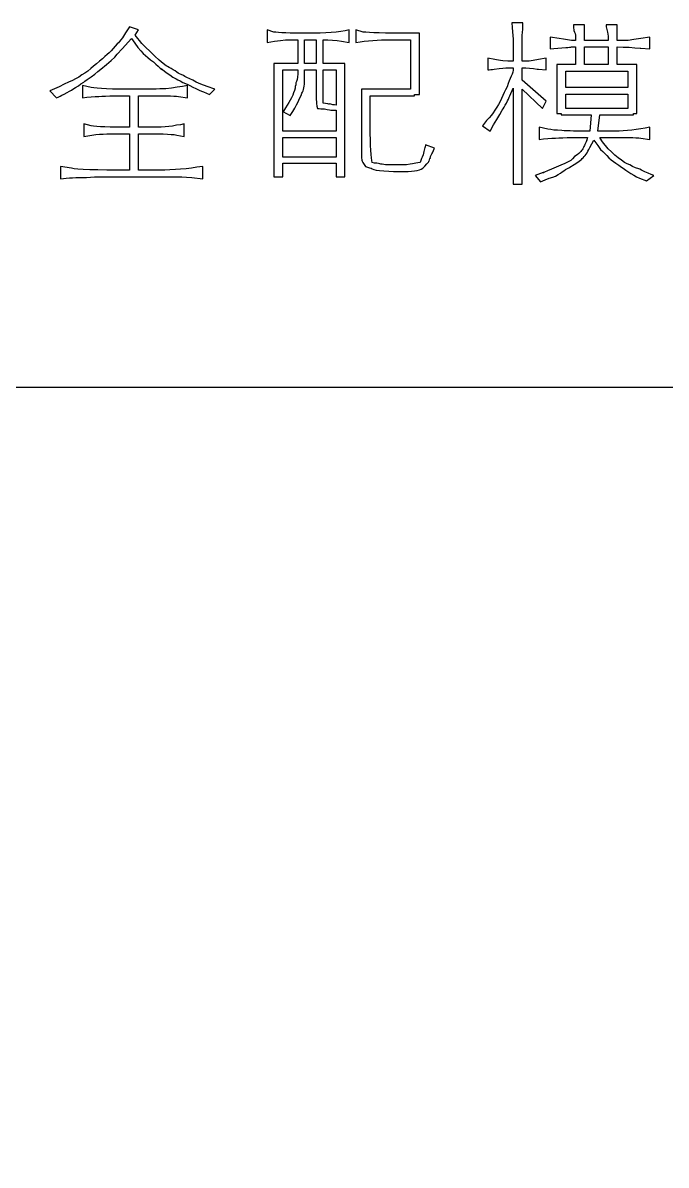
# Model space of a CAD drawing. Header units: inches. Extents: x -9450 to 207408, y -100115 to 6682.
# Drawn here: x 8375 to 8670, y 4728 to 5253 of the extents above; entities that cross this region are included whole.
import ezdxf

# ---------------------------------------------------------------- set-up
doc = ezdxf.new("R2010")
doc.units = ezdxf.units.IN
doc.header["$MEASUREMENT"] = 0
doc.layers.add('E. 图框', color=4, linetype='Continuous')
doc.layers.add('E.01 布局 文字', color=71, linetype='Continuous')

# ---------------------------------------------------------------- blocks, each defined once
blk = doc.blocks.new('eet')
at = {"layer": 'E. 图框', "lineweight": 30}
blk.add_lwpolyline([(7687.76, 5085.5), (9204.61, 5085.5), (9204.61, 1882.01), (7687.76, 1882.01)], close=True, dxfattribs=at)
at = {"layer": 'E.01 布局 文字'}
for p, q in [((8599.14, 5252.89), (8599.3, 5250.74)), ((8604.15, 5252.89), (8599.14, 5252.89)), ((8604.15, 5251.06), (8604.15, 5252.89)), ((8421.74, 5248.27), (8420.23, 5245.97)), ((8423.57, 5251.06), (8421.74, 5248.27)), ((8427.62, 5249.63), (8423.57, 5251.06)), ((8426.03, 5247.16), (8427.62, 5249.63)), ((8486.7, 5249.63), (8486.7, 5243.9)), ((8489.88, 5248.67), (8486.7, 5249.63)), ((8490.76, 5248.59), (8489.88, 5248.67)), ((8492.03, 5248.43), (8490.76, 5248.59)), ((8493.46, 5248.35), (8492.03, 5248.43)), ((8495.29, 5248.27), (8493.46, 5248.35)), ((8497.36, 5248.19), (8495.29, 5248.27)), ((8499.67, 5248.12), (8497.36, 5248.19)), ((8502.29, 5248.12), (8499.67, 5248.12)), ((8505.23, 5248.12), (8502.29, 5248.12)), ((8508.17, 5248.12), (8505.23, 5248.12)), ((8511.04, 5248.19), (8508.17, 5248.12)), ((8513.66, 5248.27), (8511.04, 5248.19)), ((8516.13, 5248.43), (8513.66, 5248.27)), ((8518.43, 5248.67), (8516.13, 5248.43)), ((8520.58, 5248.91), (8518.43, 5248.67)), ((8522.57, 5249.23), (8520.58, 5248.91)), ((8524.4, 5249.63), (8522.57, 5249.23)), ((8524.4, 5243.9), (8524.4, 5249.63)), ((8527.5, 5249.63), (8527.5, 5243.9)), ((8530.92, 5248.67), (8527.5, 5249.63)), ((8532.11, 5248.59), (8530.92, 5248.67)), ((8533.7, 5248.43), (8532.11, 5248.59)), ((8535.77, 5248.35), (8533.7, 5248.43)), ((8538.23, 5248.27), (8535.77, 5248.35)), ((8541.17, 5248.19), (8538.23, 5248.27)), ((8544.51, 5248.12), (8541.17, 5248.19)), ((8548.33, 5248.12), (8544.51, 5248.12)), ((8552.63, 5248.12), (8548.33, 5248.12)), ((8555.09, 5248.12), (8552.63, 5248.12)), ((8556.68, 5248.12), (8555.09, 5248.12)), ((8556.68, 5219.97), (8556.68, 5248.12)), ((8599.3, 5250.74), (8599.46, 5248.75)), ((8599.46, 5248.75), (8599.62, 5247)), ((8603.91, 5247.48), (8603.99, 5248.19)), ((8603.91, 5246.92), (8603.91, 5247.48)), ((8603.99, 5248.19), (8604.07, 5248.83)), ((8604.07, 5248.83), (8604.15, 5249.63)), ((8604.15, 5250.58), (8604.15, 5251.06)), ((8604.15, 5249.63), (8604.15, 5250.58)), ((8627.45, 5252.01), (8627.45, 5251.14)), ((8632.46, 5252.01), (8627.45, 5252.01)), ((8627.45, 5251.14), (8627.53, 5250.42)), ((8627.53, 5250.42), (8627.61, 5249.79)), ((8627.61, 5249.79), (8627.69, 5249.31)), ((8627.69, 5249.31), (8628.01, 5248.67)), ((8628.01, 5248.67), (8628.17, 5247.96)), ((8628.17, 5247.96), (8628.33, 5247.16)), ((8632.46, 5249.86), (8632.46, 5252.01)), ((8632.46, 5248.99), (8632.46, 5249.86)), ((8632.46, 5247.88), (8632.46, 5248.99)), ((8632.46, 5246.45), (8632.46, 5247.88)), ((8647.49, 5252.01), (8642.48, 5252.01)), ((8642.48, 5252.01), (8642.56, 5250.98)), ((8642.56, 5250.98), (8642.8, 5249.86)), ((8642.8, 5249.86), (8643.04, 5248.67)), ((8643.04, 5248.67), (8643.28, 5247.64)), ((8643.28, 5247.64), (8643.36, 5246.84)), ((8647.49, 5251.69), (8647.49, 5252.01)), ((8647.49, 5250.98), (8647.49, 5251.69)), ((8647.49, 5249.63), (8647.49, 5250.98)), ((8647.49, 5248.91), (8647.49, 5249.63)), ((8647.49, 5247.96), (8647.49, 5248.91)), ((8647.49, 5246.52), (8647.49, 5247.96)), ((8417.84, 5243.26), (8416.97, 5242.15)), ((8418.4, 5243.74), (8417.84, 5243.26)), ((8418.95, 5244.38), (8418.4, 5243.74)), ((8419.59, 5245.09), (8418.95, 5244.38)), ((8420.23, 5245.97), (8419.59, 5245.09)), ((8420.07, 5240.88), (8424.44, 5245.73)), ((8424.44, 5245.73), (8425.95, 5243.5)), ((8425.95, 5243.5), (8427.38, 5241.59)), ((8427.3, 5245.73), (8426.03, 5247.16)), ((8428.02, 5244.78), (8427.3, 5245.73)), ((8429.21, 5243.42), (8428.02, 5244.78)), ((8430.8, 5241.75), (8429.21, 5243.42)), ((8486.7, 5243.9), (8490.04, 5244.46)), ((8490.04, 5244.46), (8492.91, 5244.78)), ((8492.91, 5244.78), (8495.21, 5245.01)), ((8495.21, 5245.01), (8497.04, 5245.09)), ((8497.04, 5245.09), (8500.86, 5245.09)), ((8500.86, 5245.09), (8500.86, 5234.28)), ((8503.96, 5234.28), (8503.96, 5245.09)), ((8503.96, 5245.09), (8509.29, 5245.09)), ((8509.29, 5245.09), (8509.29, 5234.28)), ((8512.47, 5234.28), (8512.47, 5245.09)), ((8512.47, 5245.09), (8514.62, 5245.09)), ((8514.62, 5245.09), (8516.76, 5244.93)), ((8516.76, 5244.93), (8518.83, 5244.78)), ((8518.83, 5244.78), (8520.9, 5244.46)), ((8520.9, 5244.46), (8524.4, 5243.9)), ((8527.5, 5243.9), (8529.41, 5244.14)), ((8529.41, 5244.14), (8531.31, 5244.46)), ((8531.31, 5244.46), (8533.3, 5244.62)), ((8533.3, 5244.62), (8535.29, 5244.78)), ((8535.29, 5244.78), (8537.28, 5244.93)), ((8537.28, 5244.93), (8539.35, 5245.01)), ((8539.35, 5245.01), (8541.41, 5245.09)), ((8541.41, 5245.09), (8543.48, 5245.09)), ((8543.48, 5245.09), (8552.63, 5245.09)), ((8552.63, 5245.09), (8552.63, 5222.35)), ((8599.62, 5247), (8599.78, 5245.41)), ((8599.78, 5245.41), (8599.78, 5244.14)), ((8599.78, 5244.14), (8599.78, 5242.79)), ((8599.78, 5242.79), (8599.78, 5241.28)), ((8603.91, 5245.57), (8603.91, 5246.92)), ((8603.91, 5243.19), (8603.91, 5245.57)), ((8603.91, 5239.77), (8603.91, 5243.19)), ((8620.85, 5245.73), (8616.72, 5246.29)), ((8616.72, 5246.29), (8616.72, 5240.88)), ((8622.84, 5245.33), (8620.85, 5245.73)), ((8624.75, 5245.01), (8622.84, 5245.33)), ((8626.58, 5244.85), (8624.75, 5245.01)), ((8628.33, 5244.78), (8626.58, 5244.85)), ((8628.33, 5247.16), (8628.33, 5246.29)), ((8628.33, 5246.29), (8628.33, 5244.78)), ((8632.46, 5244.78), (8632.46, 5246.45)), ((8643.44, 5244.78), (8632.46, 5244.78)), ((8643.36, 5246.84), (8643.44, 5246.29)), ((8643.44, 5246.29), (8643.44, 5244.78)), ((8647.49, 5244.78), (8647.49, 5246.52)), ((8650.91, 5244.78), (8647.49, 5244.78)), ((8652.58, 5244.85), (8650.91, 5244.78)), ((8655.13, 5245.17), (8652.58, 5244.85)), ((8658.39, 5245.65), (8655.13, 5245.17)), ((8662.52, 5246.29), (8658.39, 5245.65)), ((8662.52, 5240.88), (8662.52, 5246.29)), ((8412.19, 5237.38), (8411.08, 5236.35)), ((8413.23, 5238.33), (8412.19, 5237.38)), ((8414.1, 5239.13), (8413.23, 5238.33)), ((8415.06, 5240), (8414.1, 5239.13)), ((8416.01, 5241.04), (8415.06, 5240)), ((8415.06, 5235.55), (8416.73, 5237.14)), ((8416.97, 5242.15), (8416.01, 5241.04)), ((8416.73, 5237.14), (8417.84, 5238.49)), ((8417.84, 5238.49), (8420.07, 5240.88)), ((8427.38, 5241.59), (8428.66, 5240)), ((8428.66, 5240), (8429.77, 5238.81)), ((8429.77, 5238.81), (8430.8, 5237.86)), ((8432.95, 5239.69), (8430.8, 5241.75)), ((8430.8, 5237.86), (8431.92, 5236.9)), ((8435.18, 5237.62), (8432.95, 5239.69)), ((8437.16, 5235.79), (8435.18, 5237.62)), ((8599.78, 5241.28), (8599.78, 5239.69)), ((8599.78, 5239.69), (8599.78, 5235.23)), ((8603.91, 5235.23), (8603.91, 5239.77)), ((8616.72, 5240.88), (8618.47, 5241.04)), ((8618.47, 5241.04), (8620.3, 5241.2)), ((8620.3, 5241.2), (8622.12, 5241.36)), ((8622.12, 5241.36), (8623.95, 5241.52)), ((8623.95, 5241.52), (8624.91, 5241.59)), ((8624.91, 5241.59), (8625.7, 5241.75)), ((8625.7, 5241.75), (8626.18, 5241.75)), ((8626.18, 5241.75), (8626.5, 5241.83)), ((8626.5, 5241.83), (8628.33, 5241.83)), ((8628.33, 5241.83), (8628.33, 5233.72)), ((8632.46, 5233.72), (8632.46, 5241.83)), ((8632.46, 5241.83), (8643.44, 5241.83)), ((8643.44, 5241.83), (8643.44, 5233.72)), ((8647.49, 5233.72), (8647.49, 5241.83)), ((8647.49, 5241.83), (8650.27, 5241.75)), ((8650.27, 5241.75), (8652.98, 5241.67)), ((8652.98, 5241.67), (8655.6, 5241.44)), ((8655.6, 5241.44), (8658.15, 5241.2)), ((8658.15, 5241.2), (8658.39, 5241.2)), ((8658.39, 5241.2), (8658.46, 5241.2)), ((8658.46, 5241.2), (8662.52, 5240.88)), ((8405.67, 5231.89), (8404.4, 5230.7)), ((8406.95, 5233.01), (8405.67, 5231.89)), ((8408.3, 5234.12), (8406.95, 5233.01)), ((8409.73, 5235.23), (8408.3, 5234.12)), ((8411.08, 5236.35), (8409.73, 5235.23)), ((8410.37, 5231.58), (8412.91, 5233.72)), ((8412.91, 5233.72), (8415.06, 5235.55)), ((8431.92, 5236.9), (8433.19, 5235.95)), ((8433.19, 5235.95), (8434.54, 5234.92)), ((8434.54, 5234.92), (8435.57, 5233.88)), ((8435.57, 5233.88), (8436.61, 5232.93)), ((8436.61, 5232.93), (8437.64, 5232.13)), ((8438.91, 5234.28), (8437.16, 5235.79)), ((8437.64, 5232.13), (8438.6, 5231.34)), ((8437.96, 5231.81), (8437.88, 5231.89)), ((8437.88, 5231.89), (8438.44, 5231.58)), ((8438.6, 5231.34), (8437.96, 5231.81)), ((8440.42, 5233.09), (8438.91, 5234.28)), ((8440.98, 5232.77), (8440.42, 5233.09)), ((8441.7, 5232.37), (8440.98, 5232.77)), ((8442.57, 5231.89), (8441.7, 5232.37)), ((8443.6, 5231.34), (8442.57, 5231.89)), ((8491.71, 5234.28), (8489.88, 5234.28)), ((8489.88, 5234.28), (8489.88, 5182.19)), ((8493.94, 5234.28), (8491.71, 5234.28)), ((8500.86, 5234.28), (8493.94, 5234.28)), ((8509.29, 5234.28), (8503.96, 5234.28)), ((8518.43, 5234.28), (8512.47, 5234.28)), ((8520.9, 5234.28), (8518.43, 5234.28)), ((8522.49, 5234.28), (8520.9, 5234.28)), ((8522.49, 5182.19), (8522.49, 5234.28)), ((8591.35, 5236.11), (8588.17, 5236.66)), ((8588.17, 5236.66), (8588.17, 5231.34)), ((8591.03, 5231.58), (8593.26, 5231.89)), ((8592.15, 5235.87), (8591.35, 5236.11)), ((8593.02, 5235.71), (8592.15, 5235.87)), ((8593.98, 5235.55), (8593.02, 5235.71)), ((8593.26, 5231.89), (8595.09, 5232.05)), ((8595.01, 5235.47), (8593.98, 5235.55)), ((8597.24, 5235.23), (8595.01, 5235.47)), ((8595.09, 5232.05), (8596.44, 5232.21)), ((8596.44, 5232.21), (8597.31, 5232.21)), ((8599.78, 5235.23), (8597.24, 5235.23)), ((8597.31, 5232.21), (8599.78, 5232.21)), ((8599.78, 5232.21), (8599.78, 5231.18)), ((8606.06, 5235.23), (8603.91, 5235.23)), ((8603.91, 5226.49), (8603.91, 5232.21)), ((8603.91, 5232.21), (8605.58, 5232.21)), ((8605.58, 5232.21), (8607.33, 5232.05)), ((8607.1, 5235.31), (8606.06, 5235.23)), ((8608.92, 5235.55), (8607.1, 5235.31)), ((8607.33, 5232.05), (8609.08, 5231.89)), ((8611.47, 5236.03), (8608.92, 5235.55)), ((8609.08, 5231.89), (8610.75, 5231.58)), ((8614.89, 5236.66), (8611.47, 5236.03)), ((8614.89, 5231.34), (8614.89, 5236.66)), ((8621.81, 5233.72), (8619.9, 5233.72)), ((8619.9, 5233.72), (8619.9, 5211.22)), ((8623.95, 5233.72), (8621.81, 5233.72)), ((8628.33, 5233.72), (8623.95, 5233.72)), ((8643.44, 5233.72), (8632.46, 5233.72)), ((8652.5, 5233.72), (8647.49, 5233.72)), ((8654.41, 5233.72), (8652.5, 5233.72)), ((8656.56, 5233.72), (8654.41, 5233.72)), ((8656.56, 5211.22), (8656.56, 5233.72)), ((8398.76, 5227.12), (8397.25, 5226.41)), ((8400.19, 5228), (8398.76, 5227.12)), ((8401.54, 5228.95), (8400.19, 5228)), ((8402.97, 5229.83), (8401.54, 5228.95)), ((8404.4, 5230.7), (8402.97, 5229.83)), ((8403.05, 5226.09), (8404.08, 5226.8)), ((8404.08, 5226.8), (8405.91, 5228.16)), ((8405.91, 5228.16), (8407.5, 5229.35)), ((8407.5, 5229.35), (8409.01, 5230.54)), ((8409.01, 5230.54), (8410.37, 5231.58)), ((8438.44, 5231.58), (8439.55, 5230.7)), ((8439.55, 5230.7), (8440.82, 5229.83)), ((8440.82, 5229.83), (8442.09, 5228.95)), ((8442.09, 5228.95), (8443.45, 5228)), ((8443.45, 5228), (8444.88, 5227.12)), ((8444.48, 5230.78), (8443.6, 5231.34)), ((8445.27, 5230.22), (8444.48, 5230.78)), ((8444.88, 5227.12), (8445.67, 5226.72)), ((8445.91, 5229.83), (8445.27, 5230.22)), ((8445.67, 5226.72), (8446.71, 5226.25)), ((8446.47, 5229.51), (8445.91, 5229.83)), ((8447.18, 5229.11), (8446.47, 5229.51)), ((8448.3, 5228.63), (8447.18, 5229.11)), ((8448.93, 5228.24), (8448.3, 5228.63)), ((8449.89, 5227.76), (8448.93, 5228.24)), ((8451.16, 5227.2), (8449.89, 5227.76)), ((8452.67, 5226.49), (8451.16, 5227.2)), ((8453.31, 5226.09), (8452.67, 5226.49)), ((8493.94, 5211.85), (8493.94, 5231.34)), ((8493.94, 5231.34), (8500.86, 5231.34)), ((8500.46, 5226.8), (8500.22, 5225.93)), ((8500.7, 5228), (8500.46, 5226.8)), ((8500.78, 5229.51), (8500.7, 5228)), ((8500.86, 5231.34), (8500.78, 5229.51)), ((8503.96, 5226.8), (8503.96, 5231.34)), ((8503.96, 5231.34), (8509.29, 5231.34)), ((8503.96, 5225.77), (8503.96, 5226.8)), ((8509.29, 5231.34), (8509.29, 5228.55)), ((8509.29, 5228.55), (8509.29, 5226.09)), ((8512.47, 5224.42), (8512.47, 5231.34)), ((8512.47, 5231.34), (8518.43, 5231.34)), ((8518.43, 5231.34), (8518.43, 5215.11)), ((8588.17, 5231.34), (8588.81, 5231.34)), ((8588.81, 5231.34), (8589.52, 5231.42)), ((8589.52, 5231.42), (8590.24, 5231.5)), ((8590.24, 5231.5), (8591.03, 5231.58)), ((8598.43, 5227.36), (8597.95, 5226.25)), ((8598.83, 5228.32), (8598.43, 5227.36)), ((8599.3, 5229.27), (8598.83, 5228.32)), ((8599.54, 5230.22), (8599.3, 5229.27)), ((8599.78, 5231.18), (8599.54, 5230.22)), ((8614.89, 5216.94), (8603.91, 5226.49)), ((8610.75, 5231.58), (8611.07, 5231.58)), ((8611.07, 5231.58), (8611.39, 5231.58)), ((8611.39, 5231.58), (8614.89, 5231.34)), ((8623.95, 5223.23), (8623.95, 5230.7)), ((8623.95, 5230.7), (8652.5, 5230.7)), ((8652.5, 5230.7), (8652.5, 5223.23)), ((8391.2, 5223.54), (8386.83, 5221.71)), ((8386.83, 5221.71), (8389.93, 5218.45)), ((8393.43, 5224.66), (8391.2, 5223.54)), ((8395.42, 5225.61), (8393.43, 5224.66)), ((8394.86, 5220.92), (8395.97, 5221.48)), ((8397.25, 5226.41), (8395.42, 5225.61)), ((8395.97, 5221.48), (8396.85, 5221.95)), ((8396.85, 5221.95), (8397.48, 5222.35)), ((8397.48, 5222.35), (8398.76, 5223.23)), ((8398.76, 5223.23), (8400.03, 5224.02)), ((8400.03, 5224.02), (8401.22, 5224.82)), ((8401.22, 5224.82), (8402.49, 5225.61)), ((8401.86, 5224.1), (8401.86, 5218.45)), ((8405.91, 5223.23), (8401.86, 5224.1)), ((8402.49, 5225.61), (8403.05, 5226.09)), ((8407.19, 5222.99), (8405.91, 5223.23)), ((8408.7, 5222.83), (8407.19, 5222.99)), ((8410.68, 5222.67), (8408.7, 5222.83)), ((8412.99, 5222.51), (8410.68, 5222.67)), ((8415.69, 5222.43), (8412.99, 5222.51)), ((8418.79, 5222.35), (8415.69, 5222.43)), ((8422.21, 5222.35), (8418.79, 5222.35)), ((8426.03, 5222.35), (8422.21, 5222.35)), ((8428.26, 5222.35), (8426.03, 5222.35)), ((8430.33, 5222.35), (8428.26, 5222.35)), ((8432.31, 5222.35), (8430.33, 5222.35)), ((8434.14, 5222.43), (8432.31, 5222.35)), ((8435.81, 5222.43), (8434.14, 5222.43)), ((8437.4, 5222.51), (8435.81, 5222.43)), ((8438.83, 5222.59), (8437.4, 5222.51)), ((8440.19, 5222.59), (8438.83, 5222.59)), ((8442.81, 5222.91), (8440.19, 5222.59)), ((8445.35, 5223.31), (8442.81, 5222.91)), ((8447.82, 5223.7), (8445.35, 5223.31)), ((8446.71, 5226.25), (8448.06, 5225.53)), ((8450.2, 5224.1), (8447.82, 5223.7)), ((8448.06, 5225.53), (8449.25, 5224.98)), ((8449.25, 5224.98), (8450.28, 5224.5)), ((8450.2, 5218.45), (8450.2, 5224.1)), ((8450.28, 5224.5), (8451.16, 5224.1)), ((8451.16, 5224.1), (8452.67, 5223.31)), ((8452.67, 5223.31), (8453.94, 5222.67)), ((8454.18, 5225.69), (8453.31, 5226.09)), ((8453.94, 5222.67), (8454.9, 5222.27)), ((8455.13, 5225.21), (8454.18, 5225.69)), ((8454.9, 5222.27), (8455.53, 5222.03)), ((8456.33, 5224.74), (8455.13, 5225.21)), ((8455.53, 5222.03), (8456.65, 5221.48)), ((8459.19, 5223.62), (8456.33, 5224.74)), ((8456.65, 5221.48), (8457.44, 5221.16)), ((8462.77, 5222.35), (8459.19, 5223.62)), ((8460.22, 5219.97), (8462.77, 5222.35)), ((8499.27, 5221.87), (8498.87, 5220.76)), ((8499.59, 5222.91), (8499.27, 5221.87)), ((8499.67, 5223.62), (8499.59, 5222.91)), ((8499.9, 5224.42), (8499.67, 5223.62)), ((8499.98, 5225.37), (8499.9, 5224.98)), ((8499.9, 5224.98), (8499.9, 5224.42)), ((8500.06, 5225.69), (8499.98, 5225.37)), ((8500.22, 5225.93), (8500.06, 5225.69)), ((8503.01, 5221), (8503.24, 5221.64)), ((8503.24, 5221.64), (8503.48, 5222.27)), ((8503.48, 5222.27), (8503.64, 5222.99)), ((8503.64, 5222.99), (8503.8, 5223.86)), ((8503.8, 5223.86), (8503.88, 5224.74)), ((8503.88, 5224.74), (8503.96, 5225.77)), ((8509.29, 5226.09), (8509.29, 5223.94)), ((8509.29, 5223.94), (8509.29, 5222.11)), ((8509.29, 5222.11), (8509.29, 5220.6)), ((8512.47, 5221.56), (8512.47, 5224.42)), ((8512.47, 5219.17), (8512.47, 5221.56)), ((8531.87, 5222.35), (8530.04, 5222.35)), ((8530.04, 5222.35), (8530.04, 5219.01)), ((8534.1, 5222.35), (8531.87, 5222.35)), ((8552.63, 5222.35), (8534.1, 5222.35)), ((8596.2, 5222.19), (8595.57, 5220.84)), ((8597, 5223.54), (8596.2, 5222.19)), ((8597.47, 5224.98), (8597, 5223.54)), ((8597.95, 5226.25), (8597.47, 5224.98)), ((8598.27, 5219.33), (8599.78, 5222.91)), ((8599.78, 5222.91), (8599.78, 5178.85)), ((8603.91, 5178.85), (8603.91, 5222.35)), ((8603.91, 5222.35), (8613.3, 5213.6)), ((8652.5, 5223.23), (8623.95, 5223.23)), ((8389.93, 5218.45), (8390.72, 5218.77)), ((8390.72, 5218.77), (8391.6, 5219.17)), ((8391.6, 5219.17), (8392.47, 5219.65)), ((8392.47, 5219.65), (8393.43, 5220.2)), ((8393.43, 5220.2), (8394.86, 5220.92)), ((8401.86, 5218.45), (8403.85, 5218.69)), ((8403.85, 5218.69), (8405.83, 5218.85)), ((8405.83, 5218.85), (8407.66, 5219.01)), ((8407.66, 5219.01), (8409.41, 5219.01)), ((8409.41, 5219.01), (8410.76, 5219.17)), ((8410.76, 5219.17), (8412.43, 5219.25)), ((8412.43, 5219.25), (8414.42, 5219.33)), ((8414.42, 5219.33), (8416.65, 5219.33)), ((8416.65, 5219.33), (8423.57, 5219.33)), ((8423.57, 5219.33), (8423.57, 5204.94)), ((8427.62, 5204.94), (8427.62, 5219.33)), ((8427.62, 5219.33), (8430.17, 5219.33)), ((8430.17, 5219.33), (8432.47, 5219.33)), ((8432.47, 5219.33), (8434.46, 5219.33)), ((8434.46, 5219.33), (8436.21, 5219.33)), ((8436.21, 5219.33), (8437.72, 5219.33)), ((8437.72, 5219.33), (8438.99, 5219.33)), ((8438.99, 5219.33), (8440.03, 5219.33)), ((8440.03, 5219.33), (8440.74, 5219.33)), ((8440.74, 5219.33), (8442.41, 5219.33)), ((8442.41, 5219.33), (8443.84, 5219.25)), ((8443.84, 5219.25), (8445.04, 5219.17)), ((8445.04, 5219.17), (8446.07, 5219.01)), ((8446.07, 5219.01), (8450.2, 5218.45)), ((8457.44, 5221.16), (8460.22, 5219.97)), ((8496.64, 5216.23), (8495.93, 5215.11)), ((8497.36, 5217.34), (8496.64, 5216.23)), ((8498, 5218.45), (8497.36, 5217.34)), ((8498.47, 5219.65), (8498, 5218.45)), ((8498.87, 5220.76), (8498.47, 5219.65)), ((8500.3, 5215.19), (8500.86, 5216.31)), ((8500.86, 5216.31), (8501.26, 5217.34)), ((8501.26, 5217.34), (8501.81, 5218.45)), ((8501.81, 5218.45), (8502.37, 5219.57)), ((8502.37, 5219.57), (8502.69, 5220.52)), ((8502.69, 5220.52), (8503.01, 5221)), ((8509.29, 5220.6), (8509.29, 5219.33)), ((8509.29, 5219.33), (8509.29, 5218.45)), ((8509.29, 5218.45), (8509.29, 5217.82)), ((8509.29, 5217.82), (8509.37, 5216.47)), ((8509.37, 5216.47), (8509.37, 5215.51)), ((8512.47, 5217.34), (8512.47, 5219.17)), ((8512.47, 5215.99), (8512.47, 5217.34)), ((8514.62, 5215.75), (8512.47, 5215.99)), ((8530.04, 5219.01), (8530.04, 5215.99)), ((8530.04, 5215.99), (8530.04, 5213.29)), ((8534.1, 5205.25), (8534.1, 5219.33)), ((8534.1, 5219.33), (8554.45, 5219.33)), ((8554.45, 5219.33), (8554.45, 5219.97)), ((8554.45, 5219.97), (8556.68, 5219.97)), ((8593.82, 5216.78), (8593.02, 5215.43)), ((8594.45, 5218.14), (8593.82, 5216.78)), ((8595.01, 5219.49), (8594.45, 5218.14)), ((8595.57, 5220.84), (8595.01, 5219.49)), ((8596.04, 5215.04), (8596.68, 5215.99)), ((8596.68, 5215.99), (8597.16, 5217.02)), ((8597.16, 5217.02), (8597.55, 5217.9)), ((8597.55, 5217.9), (8597.87, 5218.69)), ((8597.87, 5218.69), (8598.27, 5219.33)), ((8613.3, 5213.6), (8614.89, 5216.94)), ((8623.95, 5213.6), (8623.95, 5220.2)), ((8623.95, 5220.2), (8652.5, 5220.2)), ((8652.5, 5220.2), (8652.5, 5213.6)), ((8495.21, 5213.92), (8493.94, 5211.85)), ((8493.94, 5203.11), (8493.94, 5212.17)), ((8493.94, 5212.17), (8497.36, 5210.34)), ((8495.93, 5215.11), (8495.21, 5213.92)), ((8497.36, 5210.34), (8498.55, 5212.17)), ((8498.55, 5212.17), (8499.51, 5213.76)), ((8499.51, 5213.76), (8500.3, 5215.19)), ((8509.37, 5215.51), (8509.53, 5214.88)), ((8509.53, 5214.88), (8509.61, 5214.56)), ((8509.61, 5214.56), (8509.92, 5213.6)), ((8509.92, 5213.6), (8510.64, 5213.52)), ((8510.64, 5213.52), (8511.35, 5213.45)), ((8511.35, 5213.45), (8512.15, 5213.37)), ((8512.15, 5213.37), (8513.1, 5213.37)), ((8513.1, 5213.37), (8514.38, 5213.05)), ((8514.38, 5213.05), (8515.33, 5212.89)), ((8515.01, 5215.59), (8514.62, 5215.75)), ((8515.25, 5215.59), (8515.01, 5215.59)), ((8516.05, 5215.51), (8515.25, 5215.75)), ((8515.25, 5215.75), (8515.33, 5215.59)), ((8515.33, 5215.59), (8515.25, 5215.59)), ((8515.33, 5212.89), (8516.05, 5212.73)), ((8516.84, 5215.27), (8516.05, 5215.51)), ((8516.05, 5212.73), (8516.52, 5212.73)), ((8516.52, 5212.73), (8518.43, 5212.73)), ((8517.64, 5215.19), (8516.84, 5215.27)), ((8518.43, 5215.11), (8517.64, 5215.19)), ((8518.43, 5212.73), (8518.43, 5203.11)), ((8530.04, 5213.29), (8530.04, 5210.9)), ((8530.04, 5210.9), (8530.04, 5208.75)), ((8590.64, 5211.62), (8589.76, 5210.5)), ((8591.35, 5212.73), (8590.64, 5211.62)), ((8592.23, 5214.08), (8591.35, 5212.73)), ((8593.02, 5215.43), (8592.23, 5214.08)), ((8592.31, 5208.51), (8593.58, 5210.82)), ((8593.58, 5210.82), (8594.77, 5212.73)), ((8594.77, 5212.73), (8595.17, 5213.37)), ((8595.17, 5213.37), (8595.57, 5214.16)), ((8595.57, 5214.16), (8596.04, 5215.04)), ((8619.9, 5211.22), (8621.81, 5211.22)), ((8621.81, 5211.22), (8621.81, 5210.66)), ((8652.5, 5213.6), (8623.95, 5213.6)), ((8655.05, 5210.66), (8655.05, 5211.22)), ((8655.05, 5211.22), (8656.56, 5211.22)), ((8405.91, 5205.57), (8402.49, 5206.45)), ((8402.49, 5206.45), (8402.49, 5200.72)), ((8407.03, 5205.41), (8405.91, 5205.57)), ((8443.29, 5205.49), (8441.54, 5205.33)), ((8445.04, 5205.81), (8443.29, 5205.49)), ((8446.87, 5206.05), (8445.04, 5205.81)), ((8448.61, 5206.45), (8446.87, 5206.05)), ((8448.61, 5200.72), (8448.61, 5206.45)), ((8530.04, 5208.75), (8530.04, 5206.84)), ((8530.04, 5206.84), (8530.04, 5205.33)), ((8587.53, 5207.96), (8585.71, 5205.57)), ((8585.71, 5205.57), (8589.12, 5203.11)), ((8588.73, 5209.23), (8587.53, 5207.96)), ((8589.76, 5210.5), (8588.73, 5209.23)), ((8589.12, 5203.11), (8590.79, 5205.97)), ((8590.79, 5205.97), (8592.31, 5208.51)), ((8621.81, 5210.66), (8635.56, 5210.66)), ((8635.56, 5210.66), (8634.93, 5203.11)), ((8638.66, 5203.11), (8639.62, 5210.66)), ((8639.62, 5210.66), (8655.05, 5210.66)), ((8402.49, 5200.72), (8404.4, 5201.04)), ((8404.4, 5201.04), (8406.23, 5201.28)), ((8406.23, 5201.28), (8407.98, 5201.52)), ((8408.46, 5205.25), (8407.03, 5205.41)), ((8407.98, 5201.52), (8409.73, 5201.68)), ((8410.21, 5205.18), (8408.46, 5205.25)), ((8409.73, 5201.68), (8411.4, 5201.76)), ((8412.19, 5205.1), (8410.21, 5205.18)), ((8411.4, 5201.76), (8413.07, 5201.91)), ((8414.58, 5205.02), (8412.19, 5205.1)), ((8413.07, 5201.91), (8414.74, 5201.91)), ((8417.28, 5205.02), (8414.58, 5205.02)), ((8414.74, 5201.91), (8416.33, 5201.91)), ((8416.33, 5201.91), (8423.57, 5201.91)), ((8420.23, 5204.94), (8417.28, 5205.02)), ((8423.57, 5204.94), (8420.23, 5204.94)), ((8423.57, 5201.91), (8423.57, 5185.14)), ((8434.86, 5204.94), (8427.62, 5204.94)), ((8427.62, 5185.14), (8427.62, 5201.91)), ((8427.62, 5201.91), (8430.88, 5201.91)), ((8430.88, 5201.91), (8433.9, 5201.91)), ((8433.9, 5201.91), (8436.53, 5201.84)), ((8436.45, 5204.94), (8434.86, 5204.94)), ((8438.12, 5205.02), (8436.45, 5204.94)), ((8436.53, 5201.84), (8438.91, 5201.84)), ((8439.87, 5205.18), (8438.12, 5205.02)), ((8438.91, 5201.84), (8440.98, 5201.68)), ((8441.54, 5205.33), (8439.87, 5205.18)), ((8440.98, 5201.68), (8442.65, 5201.6)), ((8442.65, 5201.6), (8444.08, 5201.52)), ((8444.08, 5201.52), (8445.2, 5201.36)), ((8445.2, 5201.36), (8448.61, 5200.72)), ((8518.43, 5203.11), (8493.94, 5203.11)), ((8530.04, 5205.33), (8530.04, 5204.06)), ((8530.04, 5204.06), (8530.04, 5201.52)), ((8530.04, 5201.52), (8530.04, 5199.29)), ((8534.1, 5202.07), (8534.1, 5205.25)), ((8534.18, 5199.13), (8534.1, 5202.07)), ((8615.76, 5204.06), (8611.71, 5204.94)), ((8611.71, 5204.94), (8611.71, 5199.29)), ((8617.04, 5203.82), (8615.76, 5204.06)), ((8618.47, 5203.58), (8617.04, 5203.82)), ((8620.14, 5203.51), (8618.47, 5203.58)), ((8622.05, 5203.43), (8620.14, 5203.51)), ((8623.24, 5203.35), (8622.05, 5203.43)), ((8624.51, 5203.35), (8623.24, 5203.35)), ((8625.94, 5203.27), (8624.51, 5203.35)), ((8627.53, 5203.19), (8625.94, 5203.27)), ((8629.2, 5203.19), (8627.53, 5203.19)), ((8630.95, 5203.19), (8629.2, 5203.19)), ((8632.86, 5203.11), (8630.95, 5203.19)), ((8634.93, 5203.11), (8632.86, 5203.11)), ((8646.54, 5203.11), (8638.66, 5203.11)), ((8648.45, 5203.19), (8646.54, 5203.11)), ((8650.35, 5203.27), (8648.45, 5203.19)), ((8652.34, 5203.43), (8650.35, 5203.27)), ((8654.33, 5203.58), (8652.34, 5203.43)), ((8656.32, 5203.82), (8654.33, 5203.58)), ((8658.39, 5204.14), (8656.32, 5203.82)), ((8660.45, 5204.54), (8658.39, 5204.14)), ((8662.52, 5204.94), (8660.45, 5204.54)), ((8662.52, 5199.29), (8662.52, 5204.94)), ((8493.94, 5191.18), (8493.94, 5200.17)), ((8493.94, 5200.17), (8518.43, 5200.17)), ((8518.43, 5200.17), (8518.43, 5191.18)), ((8530.04, 5199.29), (8530.04, 5197.3)), ((8530.04, 5197.3), (8530.04, 5195.63)), ((8530.04, 5195.63), (8530.04, 5193.01)), ((8534.26, 5196.59), (8534.18, 5199.13)), ((8534.34, 5194.36), (8534.26, 5196.59)), ((8559.23, 5195.63), (8558.75, 5193.8)), ((8559.3, 5195.79), (8559.23, 5195.63)), ((8559.54, 5196.83), (8559.3, 5195.79)), ((8563.6, 5195.39), (8559.54, 5196.83)), ((8562.64, 5193.25), (8563.6, 5195.39)), ((8611.71, 5199.29), (8613.7, 5199.53)), ((8613.7, 5199.53), (8615.68, 5199.69)), ((8615.68, 5199.69), (8617.51, 5199.85)), ((8617.51, 5199.85), (8619.26, 5199.85)), ((8619.26, 5199.85), (8620.77, 5200.01)), ((8620.77, 5200.01), (8622.52, 5200.09)), ((8622.52, 5200.09), (8624.59, 5200.17)), ((8624.59, 5200.17), (8626.82, 5200.17)), ((8626.82, 5200.17), (8633.97, 5200.17)), ((8631.83, 5195.08), (8631.51, 5194.6)), ((8632.06, 5195.55), (8631.83, 5195.08)), ((8632.22, 5196.03), (8632.06, 5195.55)), ((8632.46, 5196.59), (8632.22, 5196.03)), ((8632.62, 5197.06), (8632.46, 5196.59)), ((8632.94, 5197.62), (8632.62, 5197.06)), ((8633.26, 5198.26), (8632.94, 5197.62)), ((8633.66, 5198.97), (8633.26, 5198.26)), ((8633.73, 5199.53), (8633.58, 5199.13)), ((8633.58, 5199.13), (8633.58, 5198.97)), ((8633.58, 5198.97), (8633.58, 5198.89)), ((8633.58, 5198.89), (8633.66, 5198.89)), ((8633.66, 5198.89), (8633.66, 5198.97)), ((8633.97, 5200.17), (8633.73, 5199.53)), ((8634.53, 5194.76), (8634.93, 5195.63)), ((8634.93, 5195.63), (8636.84, 5198.97)), ((8636.84, 5198.97), (8637.71, 5197.7)), ((8637.71, 5197.7), (8638.59, 5196.59)), ((8638.59, 5196.59), (8639.3, 5195.55)), ((8639.3, 5195.55), (8639.94, 5194.76)), ((8640.57, 5198.65), (8639.62, 5200.17)), ((8639.62, 5200.17), (8642.24, 5200.17)), ((8641.21, 5197.62), (8640.57, 5198.65)), ((8642.16, 5196.51), (8641.21, 5197.62)), ((8643.44, 5195.08), (8642.16, 5196.51)), ((8642.24, 5200.17), (8644.63, 5200.17)), ((8644.95, 5193.57), (8643.44, 5195.08)), ((8644.63, 5200.17), (8646.7, 5200.17)), ((8646.7, 5200.17), (8648.53, 5200.17)), ((8648.53, 5200.17), (8650.04, 5200.17)), ((8650.04, 5200.17), (8651.39, 5200.17)), ((8651.39, 5200.17), (8652.34, 5200.17)), ((8652.34, 5200.17), (8653.14, 5200.17)), ((8653.14, 5200.17), (8654.73, 5200.17)), ((8654.73, 5200.17), (8656.16, 5200.09)), ((8656.16, 5200.09), (8657.43, 5200.01)), ((8657.43, 5200.01), (8658.46, 5199.85)), ((8658.46, 5199.85), (8662.52, 5199.29)), ((8518.43, 5191.18), (8493.94, 5191.18)), ((8530.04, 5193.01), (8530.12, 5191.1)), ((8530.12, 5191.1), (8530.2, 5189.83)), ((8530.2, 5189.83), (8530.36, 5189.35)), ((8534.49, 5192.45), (8534.34, 5194.36)), ((8534.65, 5190.94), (8534.49, 5192.45)), ((8534.81, 5189.67), (8534.65, 5190.94)), ((8557.63, 5190.54), (8557, 5188.79)), ((8557.95, 5191.18), (8557.63, 5190.54)), ((8558.35, 5192.29), (8557.95, 5191.18)), ((8558.75, 5193.8), (8558.35, 5192.29)), ((8561.13, 5189.35), (8561.37, 5189.99)), ((8561.37, 5189.99), (8561.53, 5190.54)), ((8561.53, 5190.54), (8561.61, 5190.86)), ((8561.61, 5190.86), (8561.69, 5190.86)), ((8561.69, 5190.54), (8561.85, 5191.42)), ((8561.69, 5190.86), (8561.69, 5190.54)), ((8561.85, 5191.42), (8562.09, 5192.13)), ((8562.09, 5192.13), (8562.33, 5192.77)), ((8562.33, 5192.77), (8562.64, 5193.25)), ((8626.98, 5190.38), (8626.18, 5189.67)), ((8628.01, 5191.42), (8626.98, 5190.38)), ((8629.12, 5192.29), (8628.01, 5191.42)), ((8629.92, 5192.93), (8629.12, 5192.29)), ((8630.39, 5193.33), (8629.92, 5192.93)), ((8630.08, 5189.27), (8630.63, 5189.75)), ((8630.79, 5193.72), (8630.39, 5193.33)), ((8630.63, 5189.75), (8631.11, 5190.15)), ((8631.19, 5194.2), (8630.79, 5193.72)), ((8631.11, 5190.15), (8631.51, 5190.54)), ((8631.51, 5194.6), (8631.19, 5194.2)), ((8631.51, 5190.54), (8631.99, 5190.94)), ((8631.99, 5190.94), (8632.38, 5191.42)), ((8632.38, 5191.42), (8632.86, 5191.97)), ((8632.86, 5191.97), (8633.26, 5192.61)), ((8633.26, 5192.61), (8633.73, 5193.25)), ((8633.73, 5193.25), (8634.13, 5193.96)), ((8634.13, 5193.96), (8634.53, 5194.76)), ((8639.94, 5194.76), (8640.89, 5193.8)), ((8640.89, 5193.8), (8641.85, 5192.85)), ((8641.85, 5192.85), (8642.8, 5191.9)), ((8642.8, 5191.9), (8643.75, 5190.86)), ((8643.75, 5190.86), (8644.79, 5189.99)), ((8644.79, 5189.99), (8645.82, 5189.19)), ((8646.54, 5192.13), (8644.95, 5193.57)), ((8648.05, 5190.86), (8646.54, 5192.13)), ((8649.48, 5189.75), (8648.05, 5190.86)), ((8650.91, 5188.79), (8649.48, 5189.75)), ((8396.85, 5186.09), (8391.84, 5186.97)), ((8391.84, 5186.97), (8391.84, 5181.24)), ((8398.04, 5185.85), (8396.85, 5186.09)), ((8399.79, 5185.69), (8398.04, 5185.85)), ((8402.25, 5185.53), (8399.79, 5185.69)), ((8405.28, 5185.37), (8402.25, 5185.53)), ((8408.93, 5185.3), (8405.28, 5185.37)), ((8413.15, 5185.22), (8408.93, 5185.3)), ((8418, 5185.22), (8413.15, 5185.22)), ((8423.57, 5185.14), (8418, 5185.22)), ((8437.32, 5185.14), (8427.62, 5185.14)), ((8439.71, 5185.22), (8437.32, 5185.14)), ((8442.09, 5185.3), (8439.71, 5185.22)), ((8444.56, 5185.45), (8442.09, 5185.3)), ((8446.94, 5185.61), (8444.56, 5185.45)), ((8449.49, 5185.85), (8446.94, 5185.61)), ((8451.95, 5186.17), (8449.49, 5185.85)), ((8454.5, 5186.57), (8451.95, 5186.17)), ((8457.12, 5186.97), (8454.5, 5186.57)), ((8457.12, 5181.24), (8457.12, 5186.97)), ((8493.94, 5182.19), (8493.94, 5188.48)), ((8493.94, 5188.48), (8518.43, 5188.48)), ((8518.43, 5188.48), (8518.43, 5182.19)), ((8530.36, 5189.35), (8530.76, 5188.71)), ((8530.76, 5188.71), (8531.31, 5187.84)), ((8531.31, 5187.84), (8531.87, 5186.97)), ((8531.87, 5186.97), (8532.9, 5186.65)), ((8532.9, 5186.65), (8533.78, 5186.33)), ((8533.78, 5186.33), (8534.49, 5186.09)), ((8534.49, 5186.09), (8535.05, 5185.77)), ((8535.05, 5188.79), (8534.81, 5189.67)), ((8536.01, 5188.48), (8535.05, 5188.79)), ((8535.05, 5185.77), (8535.69, 5185.45)), ((8535.69, 5185.45), (8536.8, 5185.22)), ((8536.48, 5188.48), (8536.01, 5188.48)), ((8537.2, 5188.48), (8536.48, 5188.48)), ((8536.8, 5185.22), (8538.39, 5185.06)), ((8537.83, 5188.24), (8537.2, 5188.48)), ((8538.47, 5188.16), (8537.83, 5188.24)), ((8538.39, 5185.06), (8540.38, 5184.9)), ((8538.95, 5188), (8538.47, 5188.16)), ((8539.58, 5187.92), (8538.95, 5188)), ((8540.3, 5187.76), (8539.58, 5187.92)), ((8541.17, 5187.68), (8540.3, 5187.76)), ((8540.38, 5184.9), (8542.61, 5184.74)), ((8543.32, 5187.6), (8541.17, 5187.68)), ((8542.61, 5184.74), (8544.75, 5184.66)), ((8546.03, 5187.6), (8543.32, 5187.6)), ((8544.75, 5184.66), (8546.74, 5184.58)), ((8548.57, 5187.6), (8546.03, 5187.6)), ((8546.74, 5184.58), (8548.57, 5184.58)), ((8550.72, 5187.68), (8548.57, 5187.6)), ((8548.57, 5184.58), (8550.08, 5184.58)), ((8550.08, 5184.58), (8551.59, 5184.66)), ((8552.39, 5187.92), (8550.72, 5187.68)), ((8551.59, 5184.66), (8553.02, 5184.74)), ((8553.58, 5188.16), (8552.39, 5187.92)), ((8553.02, 5184.74), (8554.45, 5184.9)), ((8554.22, 5188.32), (8553.58, 5188.16)), ((8555.01, 5188.48), (8554.22, 5188.32)), ((8554.45, 5184.9), (8555.65, 5185.06)), ((8555.97, 5188.64), (8555.01, 5188.48)), ((8555.65, 5185.06), (8556.68, 5185.3)), ((8557, 5188.79), (8555.97, 5188.64)), ((8556.68, 5185.3), (8557.56, 5185.69)), ((8557.56, 5185.69), (8558.27, 5186.09)), ((8558.27, 5186.09), (8559.23, 5187.04)), ((8559.23, 5187.04), (8560.1, 5188.16)), ((8560.1, 5188.16), (8560.58, 5188.56)), ((8560.58, 5188.56), (8560.82, 5188.87)), ((8560.82, 5188.87), (8561.05, 5189.19)), ((8561.05, 5189.19), (8561.05, 5189.35)), ((8561.05, 5189.35), (8561.13, 5189.35)), ((8615.6, 5184.98), (8614.09, 5184.34)), ((8617.35, 5185.69), (8615.6, 5184.98)), ((8619.58, 5186.65), (8617.35, 5185.69)), ((8621.73, 5187.52), (8619.58, 5186.65)), ((8623.56, 5188.32), (8621.73, 5187.52)), ((8622.28, 5184.42), (8623, 5184.9)), ((8623, 5184.9), (8623.87, 5185.45)), ((8625.07, 5189.03), (8623.56, 5188.32)), ((8623.87, 5185.45), (8624.67, 5185.93)), ((8624.67, 5185.93), (8625.31, 5186.33)), ((8626.18, 5189.67), (8625.07, 5189.03)), ((8625.31, 5186.33), (8625.86, 5186.65)), ((8625.86, 5186.65), (8627.85, 5187.84)), ((8627.85, 5187.84), (8629.44, 5188.87)), ((8629.44, 5188.87), (8630.08, 5189.27)), ((8645.82, 5189.19), (8646.86, 5188.48)), ((8646.86, 5188.48), (8647.81, 5187.84)), ((8647.81, 5187.84), (8648.29, 5187.52)), ((8648.29, 5187.52), (8648.92, 5187.12)), ((8648.92, 5187.12), (8649.56, 5186.65)), ((8649.56, 5186.65), (8650.27, 5186.09)), ((8650.27, 5186.09), (8651.47, 5185.22)), ((8652.1, 5188.16), (8650.91, 5188.79)), ((8651.47, 5185.22), (8652.5, 5184.58)), ((8653.3, 5187.6), (8652.1, 5188.16)), ((8652.5, 5184.58), (8653.77, 5183.7)), ((8654.57, 5186.97), (8653.3, 5187.6)), ((8656, 5186.33), (8654.57, 5186.97)), ((8656.48, 5186.17), (8656, 5186.33)), ((8657.11, 5185.93), (8656.48, 5186.17)), ((8657.91, 5185.61), (8657.11, 5185.93)), ((8658.78, 5185.14), (8657.91, 5185.61)), ((8660.29, 5184.42), (8658.78, 5185.14)), ((8391.84, 5181.24), (8393.11, 5181.4)), ((8393.11, 5181.4), (8394.46, 5181.56)), ((8394.46, 5181.56), (8395.89, 5181.64)), ((8395.89, 5181.64), (8397.32, 5181.72)), ((8397.32, 5181.72), (8398.84, 5181.8)), ((8398.84, 5181.8), (8400.43, 5181.8)), ((8400.43, 5181.8), (8402.1, 5181.88)), ((8402.1, 5181.88), (8403.77, 5181.88)), ((8403.77, 5181.88), (8405.52, 5182.04)), ((8405.52, 5182.04), (8407.42, 5182.11)), ((8407.42, 5182.11), (8409.49, 5182.11)), ((8409.49, 5182.11), (8411.56, 5182.19)), ((8411.56, 5182.19), (8412.67, 5182.19)), ((8412.67, 5182.19), (8413.94, 5182.19)), ((8413.94, 5182.19), (8415.3, 5182.19)), ((8415.3, 5182.19), (8416.89, 5182.19)), ((8416.89, 5182.19), (8418.56, 5182.19)), ((8418.56, 5182.19), (8420.39, 5182.19)), ((8420.39, 5182.19), (8422.37, 5182.19)), ((8422.37, 5182.19), (8424.44, 5182.19)), ((8424.44, 5182.19), (8426.59, 5182.19)), ((8426.59, 5182.19), (8428.58, 5182.19)), ((8428.58, 5182.19), (8430.33, 5182.19)), ((8430.33, 5182.19), (8431.99, 5182.19)), ((8431.99, 5182.19), (8433.51, 5182.19)), ((8433.51, 5182.19), (8434.86, 5182.19)), ((8434.86, 5182.19), (8435.97, 5182.19)), ((8435.97, 5182.19), (8437, 5182.19)), ((8437, 5182.19), (8439.15, 5182.19)), ((8439.15, 5182.19), (8440.98, 5182.19)), ((8440.98, 5182.19), (8442.73, 5182.19)), ((8442.73, 5182.19), (8444.24, 5182.19)), ((8444.24, 5182.19), (8445.75, 5182.11)), ((8445.75, 5182.11), (8447.58, 5182.11)), ((8447.58, 5182.11), (8449.73, 5182.04)), ((8449.73, 5182.04), (8452.11, 5181.88)), ((8452.11, 5181.88), (8457.12, 5181.24)), ((8489.88, 5182.19), (8493.94, 5182.19)), ((8518.43, 5182.19), (8522.49, 5182.19)), ((8612.34, 5183.7), (8609.88, 5182.75)), ((8609.88, 5182.75), (8612.34, 5179.81)), ((8613.38, 5184.02), (8612.34, 5183.7)), ((8612.34, 5179.81), (8614.41, 5180.76)), ((8614.09, 5184.34), (8612.98, 5183.94)), ((8612.98, 5183.94), (8613.62, 5184.18)), ((8613.78, 5184.18), (8613.38, 5184.02)), ((8613.62, 5184.18), (8613.78, 5184.18)), ((8614.41, 5180.76), (8616.24, 5181.48)), ((8616.24, 5181.48), (8617.91, 5182.04)), ((8617.91, 5182.04), (8619.26, 5182.43)), ((8619.26, 5182.43), (8620.45, 5183.15)), ((8620.45, 5183.15), (8621.49, 5183.78)), ((8621.49, 5183.78), (8622.28, 5184.42)), ((8653.77, 5183.7), (8655.13, 5182.91)), ((8655.13, 5182.91), (8656.48, 5182.19)), ((8656.48, 5182.19), (8657.83, 5181.56)), ((8657.83, 5181.56), (8661.01, 5180.37)), ((8661.8, 5183.78), (8660.29, 5184.42)), ((8661.01, 5180.37), (8664.43, 5182.75)), ((8663.16, 5183.23), (8661.8, 5183.78)), ((8664.43, 5182.75), (8663.16, 5183.23)), ((8599.78, 5178.85), (8603.91, 5178.85))]:
    blk.add_line(p, q, dxfattribs=at)

msp = doc.modelspace()

# ---------------------------------------------------------------- block references
at = {"layer": 'Defpoints'}
msp.add_blockref('eet', (0, 0), dxfattribs=at)

doc.saveas('drawing.dxf')
